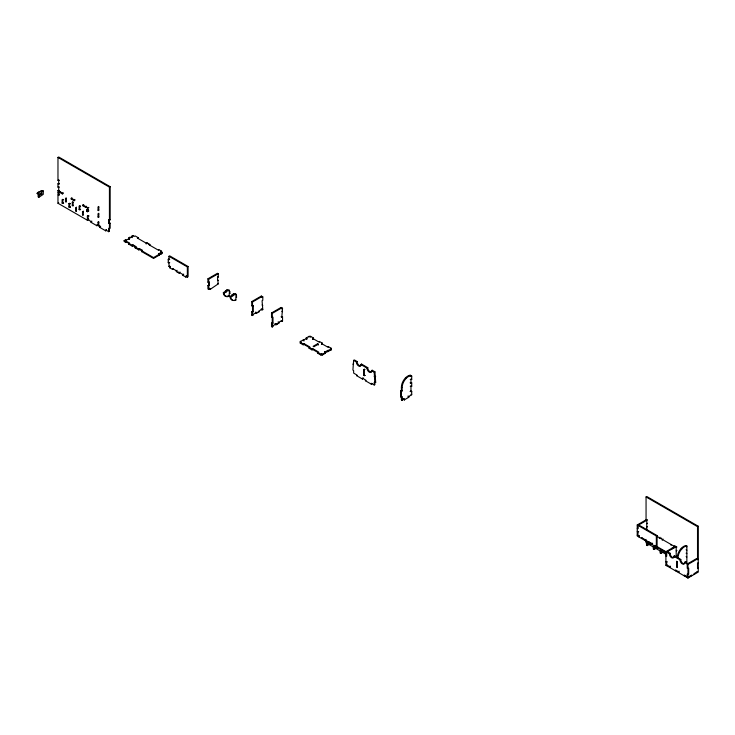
<?xml version="1.0" encoding="UTF-8"?>
<svg xmlns="http://www.w3.org/2000/svg" width="735" height="735" viewBox="0 0 735 735"><rect width="100%" height="100%" fill="white"/><g stroke="black" fill="none" stroke-linecap="round" stroke-linejoin="round"><path stroke-width="1.1" d="M59.443 180.332L57.973 180.332L57.973 157.419L58.708 156.996L110.167 186.699L110.167 219.802L108.697 219.802L108.697 223.201L110.167 223.201L110.167 228.291L108.697 228.291L108.697 231.69L109.432 231.268L109.432 223.624M57.973 180.332L58.708 179.91M36.75 193.443L41.803 190.521L42.538 191.366L43.273 190.944L43.273 194.343L38.863 197.311L38.128 196.888L38.128 192.193M41.803 190.521L43.273 190.944M41.803 191.366L41.803 193.921L41.068 193.489L41.068 190.944L42.538 190.944M41.068 193.489L38.863 194.766L38.128 194.343L39.598 194.343L39.598 195.188L41.803 193.921M57.973 183.732L59.443 183.732L57.973 183.732L57.973 187.122L59.443 187.122M57.973 187.122L58.708 186.699M57.973 190.521L59.443 190.521L57.973 190.521L57.973 193.066L59.443 193.066M57.973 193.066L58.708 192.643M59.443 192.221L62.383 193.921L63.118 193.489L59.443 191.366L59.443 192.221L60.178 191.798M57.973 194.766L59.443 194.766L57.973 194.766L57.973 203.255L87.382 220.234L88.852 219.379M63.118 192.643L62.383 193.921M63.578 199.7L62.107 199.7L62.107 203.099L63.578 203.099L62.107 203.099M57.973 203.255L58.708 202.832M66.242 198.689L65.507 198.266L65.507 201.666L66.242 201.234M71.203 199.01L74.143 200.71L74.878 200.287L71.203 198.165L71.203 199.01L71.938 197.733M74.878 199.433L74.143 200.71M68.906 203.623L70.376 203.623L68.906 203.623L68.906 207.022L70.376 207.022L68.906 207.022M72.306 202.189L73.041 201.767L73.041 206.011L72.306 205.589L72.306 202.189L73.041 202.621M72.306 205.589L73.041 205.166M57.973 157.419L109.432 187.122L110.167 186.699M80.574 206.122L79.104 206.122L79.104 209.512L80.574 209.512L79.104 209.512M82.963 204.955L83.698 204.523L82.963 205.8L82.963 204.955L86.647 207.077L85.912 207.5L82.963 205.8M76.44 207.977L75.705 207.555L75.705 210.945L76.44 210.522M86.647 206.223L85.912 207.5M87.382 209.199L88.117 209.622L86.647 209.622L86.647 211.322L87.382 211.744L87.382 207.5L88.852 207.5M86.647 211.322L88.117 210.467L88.852 210.89L87.382 211.744M83.239 211.9L82.504 211.478L82.504 214.868L83.239 214.445M87.382 215.989L88.852 215.989L87.382 215.989L87.382 220.234M98.775 207.288L98.04 206.866L98.04 210.256L98.775 209.833M87.382 219.379L88.117 218.956M98.775 214.078L98.04 213.655L98.04 217.046L98.775 216.623M88.117 215.566L88.117 219.802L91.057 221.501L91.792 221.079M91.057 221.501L91.057 222.356L91.792 221.924M98.775 225.112L98.04 225.535L98.04 222.145L98.775 221.713L98.775 225.957L99.877 226.6L100.612 226.169M96.937 225.746L97.672 224.478L96.937 225.746L91.057 222.356M108.697 219.802L110.167 219.802M98.775 225.957L99.51 225.535M99.877 226.6L99.877 227.446L100.612 227.023M108.697 223.201L110.167 223.201M105.757 230.845L106.492 229.568L105.757 230.845L99.877 227.446M135.892 246.547L135.157 247.814L135.892 246.547L132.952 244.847L132.217 245.269L126.337 241.879L125.602 242.302L124.132 241.447L124.132 240.602L125.602 239.757L126.337 240.18L130.012 238.057L130.012 237.203L130.747 237.635L132.217 236.78L131.482 236.358L132.217 237.635M128.542 238.057L129.277 239.325L128.542 238.057L130.012 237.203M131.482 236.358L132.952 235.512L134.422 236.358L135.157 235.935L138.097 237.635L138.097 238.48M124.132 240.602L129.277 242.725L128.542 244.002L132.217 246.124L132.952 245.692L138.832 249.091L139.567 248.669L142.507 250.359L141.772 251.636L142.507 250.359M138.097 237.635L137.362 238.057L146.182 243.147L146.917 242.725L149.867 244.424L149.867 245.269M128.542 244.002L129.277 243.57M135.157 247.814L138.832 249.937L139.567 249.514L153.541 257.581L160.156 253.759L160.892 254.181L162.361 253.336L162.361 252.482L160.892 251.636L160.892 252.482L161.626 251.214L158.686 249.514L157.951 249.937L149.122 244.847L149.867 244.424M160.892 251.636L161.626 251.214M158.686 253.759L159.422 255.036L158.686 253.759L162.361 252.482M141.772 251.636L153.541 258.426L159.422 255.036M169.712 262.671L168.242 262.671L168.242 259.28L169.712 259.28L168.976 259.703L168.976 256.304L169.712 255.881L188.087 266.493L188.087 276.672L187.351 277.104L185.881 276.25L185.881 277.104L186.617 275.827L185.881 276.25M168.242 262.671L168.976 262.248M168.976 263.093L168.976 266.493L169.712 266.07M168.976 266.493L170.447 266.493M169.712 266.915L169.712 267.76L170.447 267.338M169.712 267.76L172.651 269.46L173.386 269.038M172.651 269.46L172.651 268.615L176.326 270.737L177.061 270.315M176.326 270.737L176.326 271.582L177.061 271.16M177.797 272.437L178.531 272.005M168.976 256.304L187.351 266.915L188.087 266.493M176.326 271.582L179.267 273.282L180.001 272.005M179.267 273.282L179.267 272.437L182.941 274.559L183.676 274.127M182.941 274.559L182.941 275.404L183.676 274.982M210.136 289.406L210.136 288.561L208.666 289.406L207.931 288.984L207.931 285.593L209.401 285.593L209.401 282.194L207.931 282.194L207.931 278.795L217.496 273.282L218.231 273.705L218.231 277.104L217.496 277.527L218.231 283.894L210.136 289.406L209.401 288.138M207.931 278.795L208.666 279.226L218.231 273.705M207.931 282.194L209.401 282.194M207.931 285.593L209.401 285.593M226.564 296.288A7.874 4.548 -60 0 1 223.33 292.778L227.005 289.81L227.74 291.078L229.21 290.233L229.945 293.201L229.21 293.623L229.21 296.177L228.475 295.746A7.874 4.548 -60 0 1 227.179 296.205M225.535 290.656L226.27 291.078L228.475 289.81L229.21 290.233M223.33 292.778L224.065 293.201L226.27 291.933L226.27 291.078M232.637 300.11A7.874 4.548 -60 0 1 229.991 296.628L233.666 293.651L234.401 294.928L235.871 294.073L236.606 297.05L235.871 297.473L235.871 300.018L235.136 299.595M232.196 294.505L232.931 294.928L235.136 293.651L235.871 294.073M229.991 296.628L230.726 297.05L232.931 295.773L232.931 294.928M256.184 312.596L255.449 312.173L256.184 313.45L256.184 312.596L253.244 314.295L253.244 315.15L251.774 315.15L251.774 311.75L253.244 311.75L253.244 305.806L251.774 305.806L251.774 301.561L261.329 296.049L262.799 296.894L262.799 300.293L262.064 300.716L262.799 309.628L261.329 309.628L261.329 308.783M251.774 301.561L252.509 301.984L262.064 296.471L262.064 297.317L262.799 296.894M251.774 305.806L253.244 305.806M251.774 311.75L253.244 311.75M251.774 315.15L252.509 314.718M262.799 309.628L262.064 309.205L259.124 310.905L259.124 311.75L256.184 313.45M272.253 325.265L272.988 325.697L272.253 326.965L271.518 326.542L271.518 323.143L272.988 323.143L272.988 317.208L271.518 317.208L271.518 312.963L281.073 307.441L282.543 308.296L281.808 317.208L281.073 316.785L282.543 316.785L282.543 321.02L281.073 321.02M271.518 312.963L272.253 313.386L281.808 307.864L281.808 308.718L282.543 308.296M271.518 323.143L272.988 323.143M281.808 317.208L282.543 316.785M271.518 326.542L272.988 326.542M272.988 325.697L276.663 323.575L277.398 323.997M278.133 321.875L278.868 322.298L281.808 320.598L282.543 321.02M275.928 324.842L275.193 323.575L275.928 324.842L278.868 323.143L278.868 322.298M325.256 353.324L324.521 352.056L325.256 353.324L322.316 355.023L320.846 355.023L317.906 353.324L318.641 352.056L312.761 348.656L312.026 349.079L303.941 344.412L303.206 344.834L300.266 343.144L300.266 341.444L306.881 338.467L306.881 339.322L306.146 338.045L309.086 336.345L310.556 336.345L313.496 338.045L312.761 339.322L313.496 338.045M300.266 343.144L301.001 342.712M300.266 341.444L301.001 341.867L300.266 342.289L303.206 343.989L303.941 343.567L309.821 346.957L309.086 348.234L312.026 349.933L312.761 349.502L320.846 354.178L322.316 354.178L331.136 349.933L331.136 348.234L328.196 346.534L327.461 346.957L321.581 343.567L321.581 344.412L322.316 343.144L319.376 341.444L318.641 341.867L312.761 338.467M309.086 348.234L309.821 347.811M317.538 343.778L313.128 346.323L313.863 346.745L318.273 344.2L318.273 345.046L317.538 343.778L318.273 344.2M321.581 343.567L322.316 343.144M317.906 353.324L318.641 352.901M324.521 352.056L331.136 349.079L330.401 348.656L331.136 349.933M330.401 348.656L331.136 348.234M363.191 377.772L362.456 379.049L356.576 375.649L356.576 374.804L353.636 373.104L353.636 370.559L352.901 370.128L353.636 360.37L354.371 359.948L357.127 361.537A3.124 1.801 60 0 0 358.735 365.102A3.124 1.801 60 0 0 361.298 365.295M353.636 360.37L356.392 361.96L357.127 361.537M352.901 364.192L353.636 363.77M356.392 361.96A3.124 1.801 60 0 0 358.597 365.966A3.124 1.801 60 0 0 360.802 364.505L361.537 364.082L367.785 367.693A3.124 1.801 60 0 0 369.108 370.973A3.124 1.801 60 0 0 371.607 371.818M360.802 364.505L367.05 368.116L367.785 367.693M365.029 369.494L363.559 369.494L363.559 375.438L365.029 375.438L363.559 375.438M356.576 375.649L357.311 375.227M371.46 370.66L372.195 370.238L374.951 371.827L375.686 382.439L374.216 382.439L374.216 384.984L374.951 384.561L374.216 372.25L371.46 370.66A3.124 1.801 60 0 1 369.255 372.121A3.124 1.801 60 0 1 367.05 368.116M374.216 372.25L374.951 371.827M362.456 379.049L362.456 378.194L365.396 379.894L365.396 380.739L366.131 380.317M374.216 376.495L374.951 376.072M374.951 376.926L375.686 376.495M365.396 380.739L371.276 384.139L372.011 383.716M410.975 375.649A9.013 5.2 -60 0 0 406.878 377.689L405.895 378.663A9.013 5.2 -60 0 0 402.146 387.529L402.146 390.928L401.411 390.505L401.411 387.106A9.013 5.2 -60 0 1 405.16 378.24L406.143 377.266A9.013 5.2 -60 0 1 410.24 375.227L410.24 376.072L411.71 376.072L411.71 379.471L410.24 379.471M411.71 382.861L410.24 382.861L411.71 382.861L411.71 386.261L410.24 386.261M402.146 390.928L401.411 391.351L401.411 399.84L402.146 400.263L402.146 396.872L400.676 396.872L400.676 390.928L401.411 390.505M400.676 396.872L402.146 396.872M411.71 391.351L410.24 391.351L411.71 391.351L411.71 394.75L408.77 396.441L408.035 396.018M401.411 399.84L403.616 398.563L404.351 399.84L403.616 398.563M402.146 400.263L404.351 398.995M404.351 399.84L408.77 397.295L408.77 396.441M646.791 530.477L646.791 520.288L646.056 519.865L646.056 496.943L646.791 496.52L698.25 526.232L698.25 572.069L687.96 578.004L665.901 565.279L665.901 551.691L675.465 546.178L676.2 546.601L676.2 555.936L676.935 555.513M666.645 552.968L637.236 535.99L637.236 524.955L646.791 519.443M647.526 519.865L637.971 525.378L637.971 528.777L637.236 528.355L637.971 527.923M646.791 523.678L647.526 523.256M637.971 531.322L637.236 531.745L638.706 531.745M646.791 527.078L647.526 526.655M637.236 535.144L638.706 535.99L639.441 535.567M639.441 536.412L638.706 536.835L638.706 535.99M642.381 538.112L641.646 538.534L641.646 537.689L645.321 539.812L646.056 539.389M646.056 540.234L645.321 540.657L645.321 539.812M646.791 541.511L647.526 541.079M657.081 535.567L656.346 535.99L656.346 546.178L657.081 545.756L657.081 535.567L638.706 524.955M646.791 542.356L646.056 542.779L646.056 540.804M650.925 543.468L647.25 545.591L646.515 545.168L646.515 542.623L647.985 542.623L647.985 543.468L649.455 542.623M647.985 542.623L646.515 542.623M648.996 541.934L648.261 542.356L648.261 541.511L651.936 543.634L652.671 543.202M660.021 537.267L659.286 538.534M660.756 538.534L661.491 538.112M662.961 538.957L662.226 540.234M657.724 547.4L654.049 549.523L653.314 549.091L653.314 546.546L654.784 546.546L654.784 547.4L656.254 546.546M655.611 545.756L654.876 546.178L654.876 545.324L669.401 553.712A3.124 1.801 60 0 0 671.606 557.718A3.124 1.801 60 0 0 673.811 556.257L674.546 555.835L680.794 559.436A3.124 1.801 60 0 0 682.117 562.725A3.124 1.801 60 0 0 684.616 563.561M653.314 546.546L654.049 546.969L656.254 545.701M646.056 496.943L697.515 526.655L698.25 526.232M664.523 551.323L660.848 553.446L660.113 553.023L660.113 550.469L661.583 550.469L661.583 551.323L663.053 550.469M660.848 550.901L662.318 550.046M673.995 546.178L674.73 545.756M676.2 546.601L666.645 552.114L666.645 556.358L665.901 555.936L666.645 555.513M676.2 547.446L676.935 547.024M669.401 553.712L670.136 553.29A3.124 1.801 60 0 0 671.744 556.854A3.124 1.801 60 0 0 674.298 557.047M676.2 550.846L676.935 550.423M666.645 561.457L665.901 561.88L667.38 561.88M665.901 565.279L666.645 564.847L669.585 566.547L670.32 566.125M667.38 565.279L666.645 565.702L666.645 562.303M673.811 556.257L680.059 559.868L680.794 559.436M670.32 566.97L669.585 567.392L669.585 566.547M680.059 559.868A3.124 1.801 60 0 0 682.264 563.864A3.124 1.801 60 0 0 684.469 562.413L685.204 561.981L687.96 563.58M676.2 570.369L675.465 570.792L675.465 569.947L678.405 571.637L679.14 571.214M684.469 562.413L687.96 564.425L697.515 558.912L696.78 558.481L687.225 564.002L687.225 568.247L688.695 568.247L688.695 574.191L687.225 574.191L687.225 577.581L688.695 577.581L688.695 576.736L691.635 575.036L691.635 575.882M698.25 559.335L697.515 559.758L697.515 526.655M679.14 572.069L678.405 572.491L678.405 571.637M698.25 562.725L697.515 563.157L697.515 568.247L698.25 567.824M685.02 575.459L684.285 575.882L684.285 575.036L687.225 576.736L687.96 576.313M410.24 375.227L411.71 376.072M410.24 376.072L410.975 376.495M410.975 379.039L411.71 379.471M405.371 378.029L406.106 378.461M281.808 308.718L281.073 307.441M281.808 311.263L282.543 311.686M410.975 385.838L411.71 386.261M686.122 561.669L686.857 562.091L686.857 545.967L686.122 545.535A9.013 5.2 -60 0 0 682.034 547.584L681.051 548.558A9.013 5.2 -60 0 0 677.303 557.424M686.122 546.39L686.857 546.812M217.496 276.672L218.231 277.104M98.04 210.256L98.775 210.679L98.775 206.434M262.064 304.961L262.799 305.383M686.122 549.78L686.857 550.212M217.496 280.072L218.231 280.494M681.253 548.347L681.988 548.769M401.411 387.106L402.146 387.529M410.975 394.327L411.71 394.75M637.236 524.955L675.465 547.024M686.122 553.179L686.857 553.602M217.496 283.471L218.231 283.894M229.21 291.078L229.945 291.51M235.871 294.928L236.606 295.351M673.26 547.446L673.995 547.878M400.676 390.928L401.411 391.351M87.382 210.89L88.117 211.322L88.117 207.922M98.04 217.046L98.775 217.468L98.775 213.224M229.21 292.778L229.945 293.201M235.871 296.628L236.606 297.05M671.79 548.301L672.525 548.723M686.122 556.579L686.857 557.001M225.535 291.51L226.27 291.933M232.196 295.351L232.931 295.773M306.146 338.045L306.881 338.467M408.035 396.872L408.77 397.295M168.242 259.28L168.976 259.703M258.389 311.328L259.124 311.75M278.133 322.72L278.868 323.143M65.507 201.666L66.242 202.088L66.242 197.844M256.919 312.173L257.654 312.596M98.04 222.145L98.775 222.567M374.951 382.016L375.686 382.439M667.38 551.691L670.136 553.29M41.803 190.944L42.538 191.366M75.705 210.945L76.44 211.368L76.44 207.123M82.504 214.868L83.239 215.3L83.239 211.055M649.915 543.735L650.65 544.157L650.65 542.467M656.713 547.658L657.448 548.089M663.512 551.59L664.247 552.013M96.937 224.901L98.04 225.535M105.757 229.991L108.697 231.69M374.216 384.984L371.276 383.284L371.276 384.139M660.113 550.469L661.583 551.323M182.941 275.404L185.881 277.104M648.996 544.479L660.756 551.268M662.722 552.398L666.645 554.668M696.78 572.069L697.515 572.491L697.515 571.637L694.575 573.337L694.575 574.191L693.84 573.759M696.78 558.481L696.78 559.335M687.96 564.425L687.96 578.004M671.055 544.479L671.055 545.324M660.848 550.046L660.848 553.446M654.049 546.969L654.049 549.523M651.936 543.634L651.936 544.479M647.25 542.2L647.25 545.591M637.971 532.168L637.971 535.567M410.975 379.894L410.975 383.284M410.975 386.683L410.975 391.773M364.294 369.071L364.294 375.861M328.196 346.534L328.196 347.389M328.196 350.779L328.196 351.624M327.461 350.356L327.461 351.201M322.316 354.178L322.316 355.023M321.581 353.746L321.581 354.601M320.846 354.178L320.846 355.023M319.376 341.444L319.376 342.289M312.761 348.656L312.761 349.502M312.026 349.079L312.026 349.933M310.556 336.345L310.556 337.2M309.086 336.345L309.086 337.2M303.941 340.167L303.941 341.022M303.941 343.567L303.941 344.412M303.206 339.745L303.206 340.59M303.206 343.989L303.206 344.834M281.808 320.598L281.808 321.452M272.253 313.386L272.253 322.72M272.253 323.575L272.253 326.965M262.064 309.205L262.064 310.051M261.329 296.049L261.329 296.894M252.509 301.984L252.509 311.328M252.509 312.173L252.509 315.572M233.666 293.651L233.666 294.505M227.005 289.81L227.005 290.656M208.666 279.226L208.666 285.162M208.666 286.016L208.666 289.406M187.351 266.915L187.351 277.104M160.892 253.336L160.892 254.181M160.156 252.913L160.156 253.759M158.686 249.514L158.686 250.359M153.541 257.581L153.541 258.426M148.387 243.57L148.387 244.424M146.917 242.725L146.917 243.57M146.182 243.147L146.182 244.002M139.567 248.669L139.567 249.514M138.832 249.091L138.832 249.937M132.952 235.512L132.952 236.358M132.952 244.847L132.952 245.692M132.217 245.269L132.217 246.124M126.337 240.18L126.337 241.879M125.602 239.757L125.602 240.602M125.602 241.447L125.602 242.302M109.432 187.122L109.432 222.778M79.839 205.699L79.839 209.934M69.641 203.2L69.641 207.445M62.843 199.277L62.843 203.522M58.708 180.764L58.708 184.154M58.708 187.554L58.708 190.944M58.708 193.489L58.708 195.188M38.863 191.835L38.863 197.311M235.871 300.018A7.874 4.548 -60 0 1 230.726 297.05M229.21 296.177A7.874 4.548 -60 0 1 224.065 293.201M361.537 364.082A3.124 1.801 60 0 1 361.491 364.753M372.195 370.238A3.124 1.801 60 0 1 372.158 370.909M678.038 557.847A9.013 5.2 -60 0 1 681.786 548.981L682.769 548.007A9.013 5.2 -60 0 1 686.857 545.967M674.546 555.835A3.124 1.801 60 0 1 674.5 556.505M685.204 561.981A3.124 1.801 60 0 1 685.158 562.661M677.303 561.669L676.567 561.246L676.567 567.181L677.303 567.613L677.303 561.669"/></g></svg>
